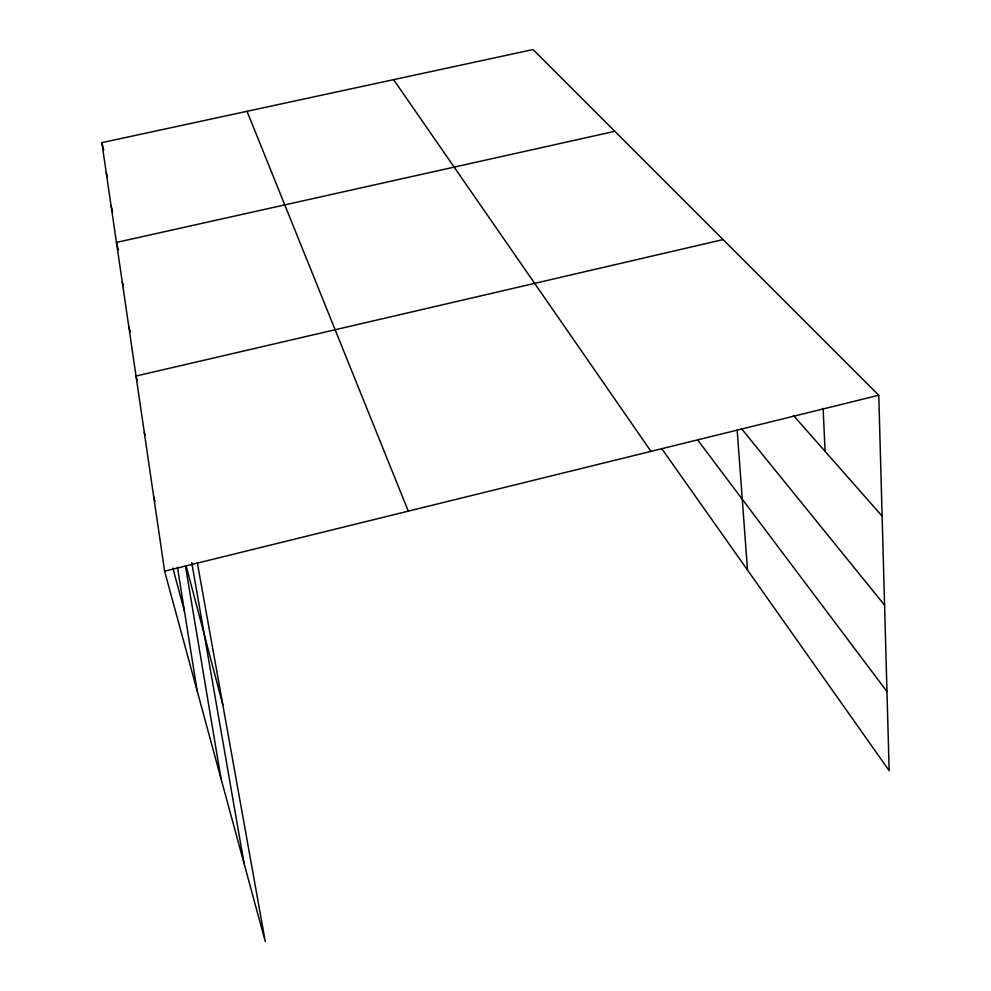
<?xml version="1.0" encoding="UTF-8"?>
<svg xmlns="http://www.w3.org/2000/svg" width="991" height="991" viewBox="0 0 991 991"><rect width="100%" height="100%" fill="white"/><g stroke="black" fill="none" stroke-linecap="round" stroke-linejoin="round"><path stroke-width="1.49" d="M197.32 562.69L265.254 941.45L164.617 571.175L878.769 395.248L889.162 770.664L661.951 448.923M723.096 239.574L136.027 376.035L137.204 380.519M614.816 131.295L116.455 242.423L118.375 249.868M164.617 571.175L101.838 142.654L533.059 49.55L878.769 395.248M793.432 415.452L882.114 516.1M741.441 428.558L884.579 605.167M697.614 439.88L886.97 691.569M393.6 79.664L650.988 451.363M247.019 111.314L408.317 511.145M153.729 496.863L154.93 501.31M172.88 568.116L184.437 611.162M144.29 432.435L145.07 435.383M186.135 565.849L222.789 704.7M128.731 326.274L130.304 332.245M122.252 282.014L123.404 286.449M111.079 205.744L112.602 211.665M101.838 142.654L103.745 150.124M106.235 172.657L107.387 177.154M191.759 562.665L244.145 863.818M185.416 565.861L221.043 778.79M177.463 567.36L197.147 690.876M737.18 430.267L747.511 570.073M823.125 408.403L825.082 451.363"/></g></svg>
